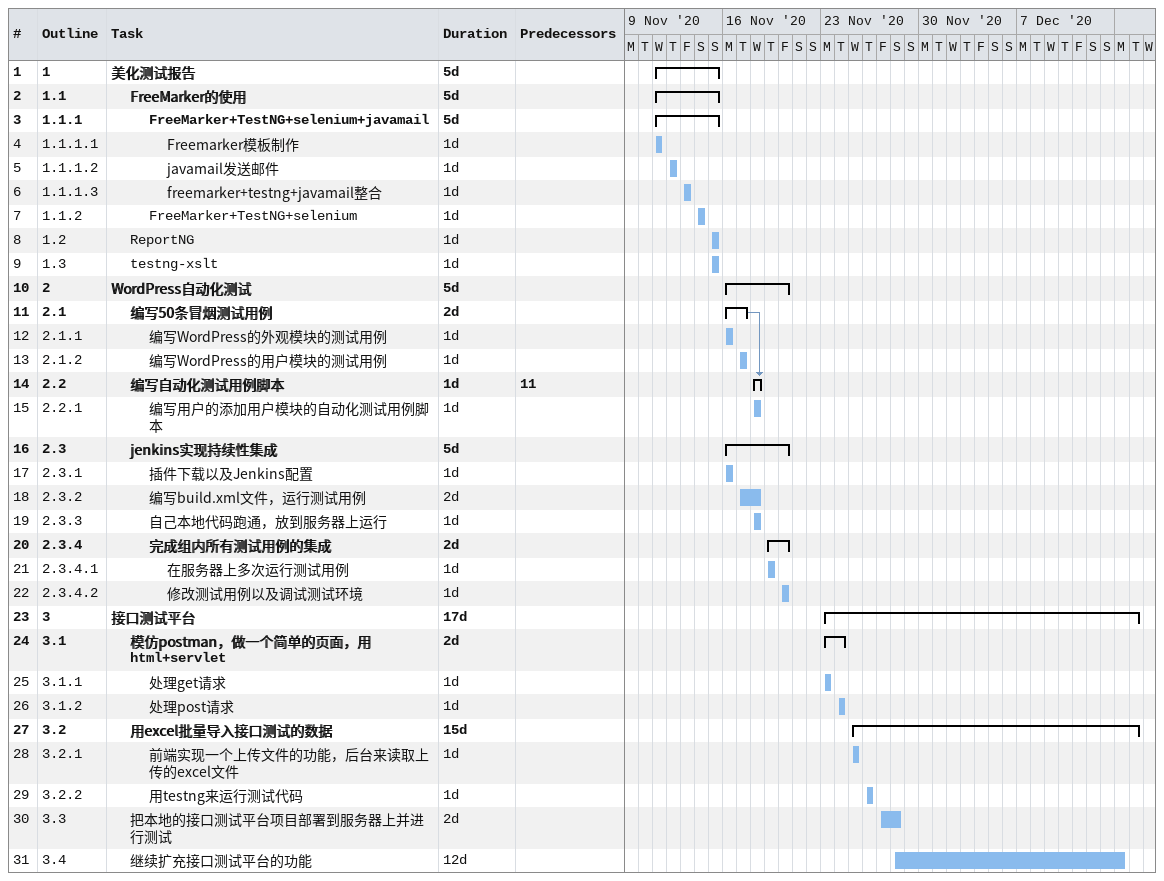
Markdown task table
| ID | WBS | Task | Duration | Start | Finish | Predecessors |
|---|---|---|---|---|---|---|
| 1 | 1 | **美化测试报告** | 5d | 2020-11-11 | 2020-11-15 |  |
| 2 | 1.1 | **FreeMarker的使用** | 5d | 2020-11-11 | 2020-11-15 |  |
| 3 | 1.1.1 | **FreeMarker+TestNG+selenium+javamail** | 5d | 2020-11-11 | 2020-11-15 |  |
| 4 | 1.1.1.1 | Freemarker模板制作 | 1d | 2020-11-11 | 2020-11-11 |  |
| 5 | 1.1.1.2 | javamail发送邮件 | 1d | 2020-11-12 | 2020-11-12 |  |
| 6 | 1.1.1.3 | freemarker+testng+javamail整合 | 1d | 2020-11-13 | 2020-11-13 |  |
| 7 | 1.1.2 | FreeMarker+TestNG+selenium | 1d | 2020-11-14 | 2020-11-14 |  |
| 8 | 1.2 | ReportNG | 1d | 2020-11-15 | 2020-11-15 |  |
| 9 | 1.3 | testng-xslt | 1d | 2020-11-15 | 2020-11-15 |  |
| 10 | 2 | **WordPress自动化测试** | 5d | 2020-11-16 | 2020-11-20 |  |
| 11 | 2.1 | **编写50条冒烟测试用例** | 2d | 2020-11-16 | 2020-11-17 |  |
| 12 | 2.1.1 | 编写WordPress的外观模块的测试用例 | 1d | 2020-11-16 | 2020-11-16 |  |
| 13 | 2.1.2 | 编写WordPress的用户模块的测试用例 | 1d | 2020-11-17 | 2020-11-17 |  |
| 14 | 2.2 | **编写自动化测试用例脚本** | 1d | 2020-11-18 | 2020-11-18 | 11 |
| 15 | 2.2.1 | 编写用户的添加用户模块的自动化测试用例脚本 | 1d | 2020-11-18 | 2020-11-18 |  |
| 16 | 2.3 | **jenkins实现持续性集成** | 5d | 2020-11-16 | 2020-11-20 |  |
| 17 | 2.3.1 | 插件下载以及Jenkins配置 | 1d | 2020-11-16 | 2020-11-16 |  |
| 18 | 2.3.2 | 编写build.xml文件，运行测试用例 | 2d | 2020-11-17 | 2020-11-18 |  |
| 19 | 2.3.3 | 自己本地代码跑通，放到服务器上运行 | 1d | 2020-11-18 | 2020-11-18 |  |
| 20 | 2.3.4 | **完成组内所有测试用例的集成** | 2d | 2020-11-19 | 2020-11-20 |  |
| 21 | 2.3.4.1 | 在服务器上多次运行测试用例 | 1d | 2020-11-19 | 2020-11-19 |  |
| 22 | 2.3.4.2 | 修改测试用例以及调试测试环境 | 1d | 2020-11-20 | 2020-11-20 |  |
| 23 | 3 | **接口测试平台** | 17d | 2020-11-23 | 2020-12-15 |  |
| 24 | 3.1 | **模仿postman，做一个简单的页面，用html+servlet** | 2d | 2020-11-23 | 2020-11-24 |  |
| 25 | 3.1.1 | 处理get请求 | 1d | 2020-11-23 | 2020-11-23 |  |
| 26 | 3.1.2 | 处理post请求 | 1d | 2020-11-24 | 2020-11-24 |  |
| 27 | 3.2 | **用excel批量导入接口测试的数据** | 15d | 2020-11-25 | 2020-12-15 |  |
| 28 | 3.2.1 | 前端实现一个上传文件的功能，后台来读取上传的excel文件 | 1d | 2020-11-25 | 2020-11-25 |  |
| 29 | 3.2.2 | 用testng来运行测试代码 | 1d | 2020-11-26 | 2020-11-26 |  |
| 30 | 3.3 | 把本地的接口测试平台项目部署到服务器上并进行测试 | 2d | 2020-11-27 | 2020-11-28 |  |
| 31 | 3.4 | 继续扩充接口测试平台的功能 | 12d | 2020-11-28 | 2020-12-14 |  |
